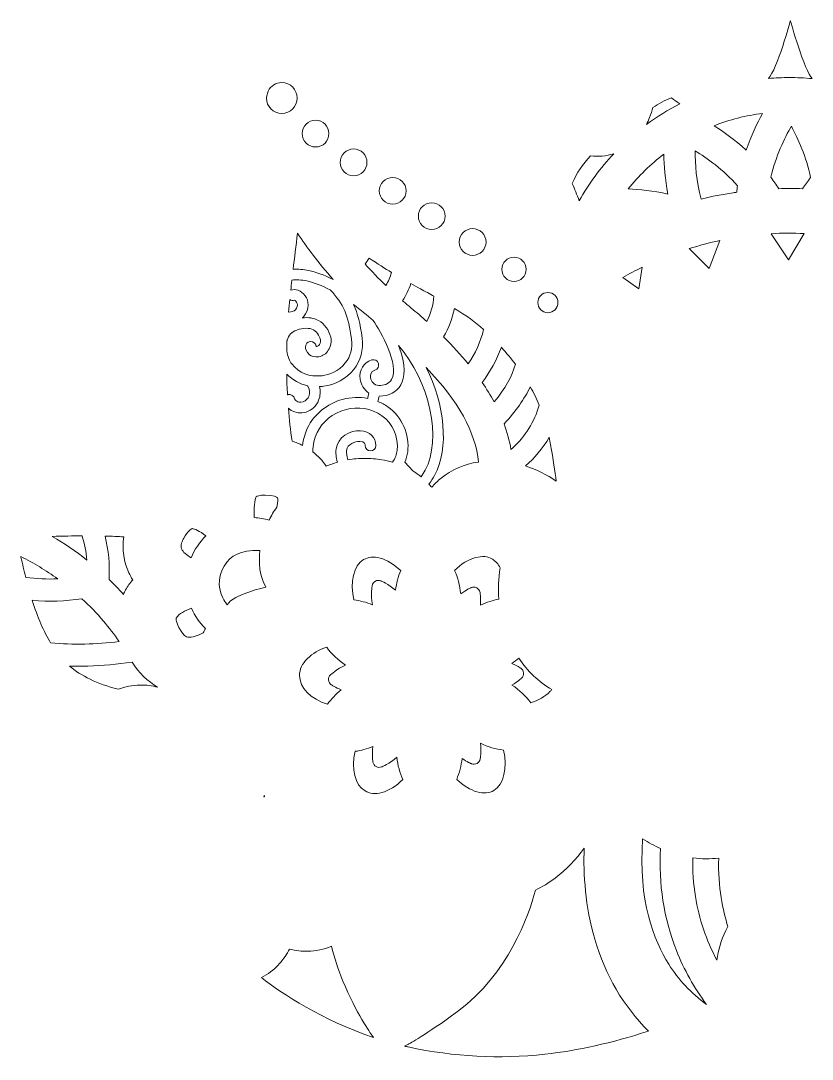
# Model space of a CAD drawing. Header units: millimetres. Extents: x -1360 to 498, y -485 to 609.
# Drawn here: x -1311.9 to -1104.4, y -429.6 to -157.2 of the extents above; entities that cross this region are included whole.
import ezdxf

# ---------------------------------------------------------------- set-up
doc = ezdxf.new("R2010")
doc.units = ezdxf.units.MM
doc.header["$MEASUREMENT"] = 0
doc.layers.add('Layer 6', color=7, linetype='Continuous')

msp = doc.modelspace()

# ---------------------------------------------------------------- linework, layer by layer
at = {"layer": 'Layer 6', "lineweight": 0}
for points, knots in [([(-1110.42, -172.12), (-1112.21, -172.12), (-1114.02, -172.2), (-1115.81, -172.35), (-1113.56, -169.94), (-1110.09, -157.23), (-1110.09, -157.23), (-1110.09, -157.23), (-1106.37, -170.43), (-1104.37, -172.41), (-1106.38, -172.22), (-1108.4, -172.12), (-1110.42, -172.12)], [0, 0, 0, 0, 1, 1, 1, 2, 2, 2, 3, 3, 3, 4, 4, 4, 4]), ([(-1247.48, -177.27), (-1247.48, -177.27), (-1247.06, -175.69), (-1247.06, -175.69), (-1246.38, -174.33), (-1244.97, -173.45), (-1243.46, -173.45), (-1241.23, -173.45), (-1239.42, -175.26), (-1239.42, -177.49), (-1239.42, -179.72), (-1241.23, -181.53), (-1243.46, -181.53), (-1245.68, -181.53), (-1247.49, -179.72), (-1247.49, -177.49), (-1247.49, -177.42), (-1247.49, -177.34), (-1247.48, -177.27)], [0, 0, 0, 0, 1, 1, 1, 2, 2, 2, 3, 3, 3, 4, 4, 4, 5, 5, 5, 6, 6, 6, 6]), ([(-1147, -182.57), (-1146.66, -181.69), (-1146.38, -180.82), (-1146.15, -179.95), (-1144.63, -178.96), (-1143, -178.11), (-1141.3, -177.41), (-1140.54, -178), (-1139.81, -178.53), (-1139.1, -179.02), (-1142.16, -180.59), (-1145.08, -182.4), (-1147.84, -184.44), (-1147.53, -183.84), (-1147.25, -183.22), (-1147, -182.57)], [0, 0, 0, 0, 1, 1, 1, 2, 2, 2, 3, 3, 3, 4, 4, 4, 5, 5, 5, 5]), ([(-1121.69, -191.12), (-1124.62, -188.46), (-1127.57, -186.34), (-1130.09, -184.75), (-1126.01, -183.16), (-1121.76, -182.07), (-1117.38, -181.51), (-1118.83, -184.11), (-1120.4, -187.38), (-1121.69, -191.12)], [0, 0, 0, 0, 1, 1, 1, 2, 2, 2, 3, 3, 3, 3]), ([(-1234.61, -183.3), (-1232.67, -183.3), (-1231.1, -184.88), (-1231.1, -186.81), (-1231.1, -188.75), (-1232.67, -190.32), (-1234.61, -190.32), (-1236.54, -190.32), (-1238.11, -188.75), (-1238.11, -186.81), (-1238.11, -184.88), (-1236.54, -183.3), (-1234.61, -183.3)], [0, 0, 0, 0, 1, 1, 1, 2, 2, 2, 3, 3, 3, 4, 4, 4, 4]), ([(-1106.88, -201.27), (-1108.02, -201.23), (-1109.16, -201.21), (-1110.3, -201.21), (-1111.25, -201.21), (-1112.21, -201.23), (-1113.16, -201.26), (-1113.79, -200.24), (-1114.48, -199.23), (-1115.21, -198.25), (-1113.94, -192.79), (-1111.67, -188.06), (-1109.84, -184.86), (-1108.09, -188.1), (-1105.93, -192.88), (-1104.79, -198.36), (-1105.53, -199.31), (-1106.23, -200.28), (-1106.88, -201.27)], [0, 0, 0, 0, 1, 1, 1, 2, 2, 2, 3, 3, 3, 4, 4, 4, 5, 5, 5, 6, 6, 6, 6]), ([(-1224.63, -190.85), (-1222.7, -190.85), (-1221.13, -192.43), (-1221.13, -194.36), (-1221.13, -196.29), (-1222.7, -197.87), (-1224.63, -197.87), (-1226.57, -197.87), (-1228.14, -196.29), (-1228.14, -194.36), (-1228.14, -192.43), (-1226.57, -190.85), (-1224.63, -190.85)], [0, 0, 0, 0, 1, 1, 1, 2, 2, 2, 3, 3, 3, 4, 4, 4, 4]), ([(-1162.49, -192.66), (-1160.41, -192.93), (-1158.38, -192.74), (-1156.43, -192.09), (-1159.91, -195.81), (-1162.95, -199.94), (-1165.46, -204.42), (-1166.08, -202.87), (-1166.69, -201.36), (-1167.28, -199.89), (-1166.16, -197.21), (-1164.52, -194.73), (-1162.49, -192.66)], [0, 0, 0, 0, 1, 1, 1, 2, 2, 2, 3, 3, 3, 4, 4, 4, 4]), ([(-1143.3, -192.2), (-1143.25, -195.17), (-1142.98, -198.78), (-1142.23, -202.66), (-1146.11, -201.81), (-1149.73, -201.46), (-1152.64, -201.34), (-1149.9, -197.92), (-1146.77, -194.86), (-1143.3, -192.2)], [0, 0, 0, 0, 1, 1, 1, 2, 2, 2, 3, 3, 3, 3]), ([(-1124.17, -202.19), (-1124.47, -202.23), (-1124.77, -202.28), (-1125.06, -202.32), (-1127.87, -202.74), (-1130.71, -203.3), (-1133.51, -203.98), (-1134.73, -199.3), (-1135.09, -194.85), (-1135.1, -191.31), (-1131.96, -193.24), (-1127.7, -196.29), (-1123.97, -200.48), (-1124.04, -201.04), (-1124.11, -201.62), (-1124.17, -202.19)], [0, 0, 0, 0, 1, 1, 1, 2, 2, 2, 3, 3, 3, 4, 4, 4, 5, 5, 5, 5]), ([(-1214.38, -198.32), (-1212.45, -198.32), (-1210.87, -199.89), (-1210.87, -201.83), (-1210.87, -203.76), (-1212.45, -205.33), (-1214.38, -205.33), (-1216.31, -205.33), (-1217.89, -203.76), (-1217.89, -201.83), (-1217.89, -199.89), (-1216.31, -198.32), (-1214.38, -198.32)], [0, 0, 0, 0, 1, 1, 1, 2, 2, 2, 3, 3, 3, 4, 4, 4, 4]), ([(-1204.15, -204.95), (-1202.21, -204.95), (-1200.64, -206.53), (-1200.64, -208.46), (-1200.64, -210.4), (-1202.21, -211.97), (-1204.15, -211.97), (-1206.08, -211.97), (-1207.65, -210.4), (-1207.65, -208.46), (-1207.65, -206.53), (-1206.08, -204.95), (-1204.15, -204.95)], [0, 0, 0, 0, 1, 1, 1, 2, 2, 2, 3, 3, 3, 4, 4, 4, 4]), ([(-1193.42, -211.74), (-1191.48, -211.74), (-1189.91, -213.31), (-1189.91, -215.25), (-1189.91, -217.18), (-1191.48, -218.75), (-1193.42, -218.75), (-1195.35, -218.75), (-1196.93, -217.18), (-1196.93, -215.25), (-1196.93, -213.31), (-1195.35, -211.74), (-1193.42, -211.74)], [0, 0, 0, 0, 1, 1, 1, 2, 2, 2, 3, 3, 3, 4, 4, 4, 4]), ([(-1239.34, -212.96), (-1236.92, -216.57), (-1233.84, -220.7), (-1230.02, -225.07), (-1232.46, -223.85), (-1234.61, -223.09), (-1236.37, -222.73), (-1237.84, -222.43), (-1239.22, -222.32), (-1240.48, -222.39), (-1240.14, -219.48), (-1239.75, -216.22), (-1239.34, -212.96)], [0, 0, 0, 0, 1, 1, 1, 2, 2, 2, 3, 3, 3, 4, 4, 4, 4]), ([(-1128.62, -214.87), (-1128.62, -214.87), (-1131.41, -222.2), (-1131.41, -222.2), (-1131.41, -222.2), (-1136.63, -216.98), (-1136.63, -216.98), (-1133.99, -216.15), (-1131.31, -215.44), (-1128.62, -214.87)], [0, 0, 0, 0, 1, 1, 1, 2, 2, 2, 3, 3, 3, 3]), ([(-1110.62, -219.88), (-1110.62, -219.88), (-1115.11, -213.06), (-1115.11, -213.06), (-1112.24, -212.9), (-1109.36, -212.89), (-1106.49, -213.02), (-1106.49, -213.02), (-1110.62, -219.88), (-1110.62, -219.88)], [0, 0, 0, 0, 1, 1, 1, 2, 2, 2, 3, 3, 3, 3]), ([(-1220.58, -219.44), (-1218.31, -220.96), (-1216.33, -222.23), (-1214.68, -223.23), (-1215.06, -224.42), (-1215.55, -225.57), (-1216.14, -226.67), (-1218.03, -224.85), (-1219.87, -222.97), (-1221.63, -221.03), (-1221.26, -220.52), (-1220.91, -219.98), (-1220.58, -219.44)], [0, 0, 0, 0, 1, 1, 1, 2, 2, 2, 3, 3, 3, 4, 4, 4, 4]), ([(-1182.57, -219.21), (-1180.8, -219.21), (-1179.37, -220.65), (-1179.37, -222.41), (-1179.37, -224.18), (-1180.8, -225.62), (-1182.57, -225.62), (-1184.34, -225.62), (-1185.78, -224.18), (-1185.78, -222.41), (-1185.78, -220.65), (-1184.34, -219.21), (-1182.57, -219.21)], [0, 0, 0, 0, 1, 1, 1, 2, 2, 2, 3, 3, 3, 4, 4, 4, 4]), ([(-1148.97, -221.88), (-1148.97, -221.88), (-1149.86, -227.53), (-1149.86, -227.53), (-1149.86, -227.53), (-1154.01, -224.53), (-1154.01, -224.53), (-1152.38, -223.6), (-1150.69, -222.71), (-1148.97, -221.88)], [0, 0, 0, 0, 1, 1, 1, 2, 2, 2, 3, 3, 3, 3]), ([(-1225.18, -240.76), (-1224.88, -243.15), (-1225.42, -245.23), (-1226.8, -246.96), (-1228.53, -249.14), (-1231.05, -250.12), (-1232.85, -250.31), (-1236.33, -250.67), (-1238.8, -249.71), (-1240.86, -247.18), (-1241.4, -246.52), (-1241.96, -245.21), (-1242.17, -243.78), (-1242.15, -242.92), (-1242.13, -242.05), (-1242.1, -241.18), (-1242.08, -241.11), (-1242.07, -241.05), (-1242.05, -240.98), (-1241.68, -239.67), (-1240.86, -238.81), (-1239.56, -238.35), (-1237.74, -237.72), (-1236.26, -237.7), (-1235.16, -238.3), (-1233.9, -238.99), (-1233.46, -240.33), (-1233.33, -240.87), (-1233.27, -241.13), (-1233.31, -241.69), (-1233.59, -242.13), (-1233.82, -242.47), (-1234.08, -242.56), (-1234.26, -242.59), (-1234.36, -242.61), (-1234.43, -242.61), (-1234.47, -242.61), (-1234.47, -242.61), (-1234.47, -242.61), (-1234.47, -242.61), (-1234.54, -241.84), (-1235.21, -241.27), (-1235.98, -241.33), (-1236.75, -241.39), (-1237.32, -242.06), (-1237.26, -242.83), (-1237.24, -243.04), (-1237.11, -244.13), (-1236.17, -244.84), (-1235.72, -245.19), (-1234.94, -245.55), (-1233.75, -245.33), (-1232.71, -245.14), (-1231.85, -244.56), (-1231.26, -243.65), (-1230.61, -242.65), (-1230.36, -241.31), (-1230.62, -240.23), (-1231.07, -238.31), (-1232.24, -236.71), (-1233.82, -235.85), (-1235.06, -235.17), (-1236.5, -234.95), (-1238.11, -235.15), (-1238, -235.05), (-1237.9, -234.95), (-1237.8, -234.84), (-1235.99, -232.78), (-1236.38, -230.64), (-1237.36, -229.32), (-1238.35, -227.97), (-1239.93, -227.39), (-1241.11, -227.91), (-1241.02, -227.09), (-1240.92, -226.2), (-1240.81, -225.23), (-1239.66, -225.1), (-1238.35, -225.18), (-1236.93, -225.47), (-1234.96, -225.87), (-1232.87, -226.69), (-1230.74, -227.8), (-1227.24, -231.54), (-1225.98, -234.48), (-1225.18, -240.76)], [0, 0, 0, 0, 1, 1, 1, 2, 2, 2, 3, 3, 3, 4, 4, 4, 5, 5, 5, 6, 6, 6, 7, 7, 7, 8, 8, 8, 9, 9, 9, 10, 10, 10, 11, 11, 11, 12, 12, 12, 13, 13, 13, 14, 14, 14, 15, 15, 15, 16, 16, 16, 17, 17, 17, 18, 18, 18, 19, 19, 19, 20, 20, 20, 21, 21, 21, 22, 22, 22, 23, 23, 23, 24, 24, 24, 25, 25, 25, 26, 26, 26, 27, 27, 27, 28, 28, 28, 28]), ([(-1209.59, -226.14), (-1208.79, -226.59), (-1207.97, -227.04), (-1207.11, -227.51), (-1205.85, -228.21), (-1204.68, -228.85), (-1203.56, -229.48), (-1203.77, -231.79), (-1204.4, -234.02), (-1205.42, -236.06), (-1206.75, -234.88), (-1208.11, -233.71), (-1209.51, -232.56), (-1210.26, -231.95), (-1211, -231.32), (-1211.77, -230.66), (-1210.9, -229.23), (-1210.17, -227.72), (-1209.59, -226.14)], [0, 0, 0, 0, 1, 1, 1, 2, 2, 2, 3, 3, 3, 4, 4, 4, 5, 5, 5, 6, 6, 6, 6]), ([(-1173.68, -228.48), (-1172.22, -228.48), (-1171.04, -229.67), (-1171.04, -231.13), (-1171.04, -232.59), (-1172.22, -233.78), (-1173.68, -233.78), (-1175.14, -233.78), (-1176.33, -232.59), (-1176.33, -231.13), (-1176.33, -229.67), (-1175.14, -228.48), (-1173.68, -228.48)], [0, 0, 0, 0, 1, 1, 1, 2, 2, 2, 3, 3, 3, 4, 4, 4, 4]), ([(-1241.66, -233.63), (-1241.57, -232.53), (-1241.47, -231.42), (-1241.36, -230.31), (-1241.01, -230.56), (-1240.57, -230.65), (-1240.15, -230.52), (-1239.96, -230.6), (-1239.57, -230.88), (-1239.4, -231.35), (-1239.22, -231.86), (-1239.38, -232.41), (-1239.9, -232.99), (-1240.28, -233.42), (-1240.93, -233.64), (-1241.66, -233.63)], [0, 0, 0, 0, 1, 1, 1, 2, 2, 2, 3, 3, 3, 4, 4, 4, 5, 5, 5, 5]), ([(-1240.97, -259.42), (-1239.84, -260.09), (-1238.47, -260.23), (-1237.11, -259.84), (-1235.61, -259.4), (-1234.4, -258.27), (-1233.8, -256.75), (-1233.34, -255.6), (-1233.28, -254.33), (-1233.6, -253.15), (-1233.26, -253.14), (-1232.91, -253.12), (-1232.56, -253.08), (-1229.55, -252.77), (-1226.51, -251.09), (-1224.61, -248.7), (-1222.78, -246.39), (-1222.02, -243.52), (-1222.42, -240.41), (-1222.88, -236.72), (-1223.53, -234.02), (-1224.63, -231.67), (-1222.85, -232.97), (-1221.11, -234.39), (-1219.46, -235.84), (-1217.58, -238.79), (-1212.5, -247.4), (-1214.69, -251.31), (-1215.42, -252.63), (-1216.88, -252.88), (-1217.98, -252.85), (-1219.28, -252.82), (-1220.02, -251.8), (-1220.16, -250.8), (-1220.21, -250.43), (-1220.29, -249.21), (-1219.05, -248.82), (-1218.31, -248.59), (-1217.91, -247.8), (-1218.14, -247.07), (-1218.37, -246.33), (-1219.16, -245.93), (-1219.89, -246.16), (-1222.04, -246.84), (-1223.25, -248.86), (-1222.92, -251.19), (-1222.73, -252.55), (-1221.95, -254), (-1220.64, -254.86), (-1220.74, -255.41), (-1220.85, -255.92), (-1220.94, -256.26), (-1223.08, -255.84), (-1225.32, -255.92), (-1227.54, -256.53), (-1231.6, -257.64), (-1235.02, -260.43), (-1236.71, -264), (-1237.38, -265.44), (-1237.81, -266.99), (-1238.02, -268.59), (-1238.89, -268.15), (-1239.81, -267.77), (-1240.78, -267.46), (-1241.19, -264.61), (-1241.5, -261.74), (-1241.73, -258.83), (-1241.5, -259.05), (-1241.25, -259.25), (-1240.97, -259.42)], [0, 0, 0, 0, 1, 1, 1, 2, 2, 2, 3, 3, 3, 4, 4, 4, 5, 5, 5, 6, 6, 6, 7, 7, 7, 8, 8, 8, 9, 9, 9, 10, 10, 10, 11, 11, 11, 12, 12, 12, 13, 13, 13, 14, 14, 14, 15, 15, 15, 16, 16, 16, 17, 17, 17, 18, 18, 18, 19, 19, 19, 20, 20, 20, 21, 21, 21, 22, 22, 22, 23, 23, 23, 23]), ([(-1190.53, -238.18), (-1191.35, -241.4), (-1192.72, -244.48), (-1194.56, -247.22), (-1196.49, -244.87), (-1198.67, -242.49), (-1201.07, -240.13), (-1199.7, -237.81), (-1198.72, -235.27), (-1198.18, -232.64), (-1195.12, -234.54), (-1192.68, -236.31), (-1190.53, -238.18)], [0, 0, 0, 0, 1, 1, 1, 2, 2, 2, 3, 3, 3, 4, 4, 4, 4]), ([(-1215.63, -258.48), (-1216.47, -257.91), (-1217.35, -257.44), (-1218.26, -257.06), (-1218.15, -256.68), (-1218.04, -256.22), (-1217.94, -255.64), (-1215.35, -255.67), (-1213.34, -254.62), (-1212.25, -252.67), (-1211.22, -250.83), (-1210.75, -247.68), (-1212.84, -242.4), (-1204.75, -251.58), (-1201.42, -267.03), (-1205.86, -275.1), (-1206.19, -275.71), (-1206.56, -276.27), (-1206.93, -276.81), (-1207.63, -276.24), (-1208.35, -275.73), (-1209.12, -275.26), (-1209.12, -275.26), (-1211.22, -272.99), (-1211.22, -272.99), (-1210.85, -272.15), (-1210.59, -271.25), (-1210.45, -270.28), (-1209.85, -265.9), (-1212.02, -260.94), (-1215.63, -258.48)], [0, 0, 0, 0, 1, 1, 1, 2, 2, 2, 3, 3, 3, 4, 4, 4, 5, 5, 5, 6, 6, 6, 7, 7, 7, 8, 8, 8, 9, 9, 9, 10, 10, 10, 10]), ([(-1185.89, -242.83), (-1184.53, -244.36), (-1183.31, -245.83), (-1182.21, -247.28), (-1183.09, -250.49), (-1184.92, -253.75), (-1187.78, -257.19), (-1188.7, -255.48), (-1189.75, -253.77), (-1190.91, -252.07), (-1188.79, -249.28), (-1187.09, -246.14), (-1185.89, -242.83)], [0, 0, 0, 0, 1, 1, 1, 2, 2, 2, 3, 3, 3, 4, 4, 4, 4]), ([(-1241.78, -255.27), (-1241.85, -255.29), (-1241.91, -255.31), (-1241.97, -255.33), (-1242.07, -253.53), (-1242.14, -251.72), (-1242.17, -249.89), (-1240.61, -251.48), (-1238.79, -252.48), (-1236.69, -252.92), (-1236.66, -253.02), (-1236.62, -253.12), (-1236.56, -253.22), (-1236.13, -253.96), (-1236.06, -254.9), (-1236.39, -255.73), (-1236.56, -256.15), (-1236.97, -256.89), (-1237.9, -257.16), (-1238.67, -257.39), (-1239.22, -257.21), (-1239.54, -257.02), (-1239.89, -256.81), (-1240.09, -256.52), (-1240.12, -256.34), (-1240.29, -255.59), (-1241.03, -255.11), (-1241.78, -255.27)], [0, 0, 0, 0, 1, 1, 1, 2, 2, 2, 3, 3, 3, 4, 4, 4, 5, 5, 5, 6, 6, 6, 7, 7, 7, 8, 8, 8, 9, 9, 9, 9]), ([(-1203.41, -276.44), (-1199.51, -269.36), (-1200.71, -257.76), (-1205.61, -248.19), (-1197.18, -256.91), (-1192.58, -265.2), (-1191.91, -272.94), (-1195.64, -273.52), (-1198.99, -274.96), (-1201.68, -277.17), (-1202.57, -277.9), (-1203.4, -278.69), (-1204.16, -279.55), (-1204.4, -279.27), (-1204.64, -279), (-1204.88, -278.74), (-1204.36, -278.02), (-1203.86, -277.26), (-1203.41, -276.44)], [0, 0, 0, 0, 1, 1, 1, 2, 2, 2, 3, 3, 3, 4, 4, 4, 5, 5, 5, 6, 6, 6, 6]), ([(-1175.93, -258.01), (-1177.27, -262.44), (-1179.65, -266.28), (-1182.83, -269.15), (-1183, -269.31), (-1183.18, -269.47), (-1183.37, -269.62), (-1183.74, -267.41), (-1184.34, -265.19), (-1185.16, -262.96), (-1182.1, -259.65), (-1179.83, -256.43), (-1178.29, -253.2), (-1177.39, -254.78), (-1176.61, -256.37), (-1175.93, -258.01)], [0, 0, 0, 0, 1, 1, 1, 2, 2, 2, 3, 3, 3, 4, 4, 4, 5, 5, 5, 5]), ([(-1222.8, -264.73), (-1225.6, -264.57), (-1228.85, -266.37), (-1229.23, -269.59), (-1229.33, -270.46), (-1229.24, -271.69), (-1228.86, -272.99), (-1229.87, -273.28), (-1230.87, -273.63), (-1231.84, -274.04), (-1232.77, -272.6), (-1233.96, -271.33), (-1235.35, -270.27), (-1235.3, -268.49), (-1234.92, -266.76), (-1234.18, -265.19), (-1232.84, -262.35), (-1230.08, -260.12), (-1226.8, -259.22), (-1223.44, -258.3), (-1220.03, -258.86), (-1217.2, -260.79), (-1214.42, -262.68), (-1212.75, -266.51), (-1213.22, -269.89), (-1213.35, -270.84), (-1213.69, -271.95), (-1214.43, -272.97), (-1215.34, -272.71), (-1216.28, -272.51), (-1217.25, -272.35), (-1218.73, -272.11), (-1220.22, -271.99), (-1221.68, -271.99), (-1223.19, -271.99), (-1224.68, -272.12), (-1226.14, -272.37), (-1226.44, -271.45), (-1226.53, -270.55), (-1226.46, -269.91), (-1226.26, -268.25), (-1224.27, -267.44), (-1222.97, -267.52), (-1221.61, -267.6), (-1221.61, -268.37), (-1221.61, -268.63), (-1221.61, -269.4), (-1220.99, -270.02), (-1220.22, -270.03), (-1219.45, -270.03), (-1218.82, -269.41), (-1218.82, -268.63), (-1218.82, -266.44), (-1220.42, -264.88), (-1222.8, -264.73)], [0, 0, 0, 0, 1, 1, 1, 2, 2, 2, 3, 3, 3, 4, 4, 4, 5, 5, 5, 6, 6, 6, 7, 7, 7, 8, 8, 8, 9, 9, 9, 10, 10, 10, 11, 11, 11, 12, 12, 12, 13, 13, 13, 14, 14, 14, 15, 15, 15, 16, 16, 16, 17, 17, 17, 18, 18, 18, 18]), ([(-1179.59, -273.98), (-1177.16, -271.91), (-1175.04, -269.36), (-1173.35, -266.45), (-1173.21, -267.1), (-1173.08, -267.78), (-1172.96, -268.46), (-1172.32, -272.15), (-1171.83, -275.47), (-1171.5, -277.95), (-1173.93, -276.23), (-1176.67, -274.89), (-1179.59, -273.98)], [0, 0, 0, 0, 1, 1, 1, 2, 2, 2, 3, 3, 3, 4, 4, 4, 4]), ([(-1250.22, -282.05), (-1249.97, -281.91), (-1249.23, -281.63), (-1247.9, -281.62), (-1247.9, -281.62), (-1247.81, -281.62), (-1247.81, -281.62), (-1245.55, -281.62), (-1244.69, -282.16), (-1244.6, -282.29), (-1244.5, -282.47), (-1244.36, -283.3), (-1244.78, -284.78), (-1245.55, -285.89), (-1246.22, -287.03), (-1246.78, -288.19), (-1248.06, -287.82), (-1249.38, -287.59), (-1250.73, -287.53), (-1250.8, -285.05), (-1250.56, -282.85), (-1250.22, -282.05)], [0, 0, 0, 0, 1, 1, 1, 2, 2, 2, 3, 3, 3, 4, 4, 4, 5, 5, 5, 6, 6, 6, 7, 7, 7, 7]), ([(-1267.25, -298.04), (-1268.5, -297.34), (-1269.37, -296.53), (-1269.72, -295.73), (-1270.12, -294.8), (-1269.56, -293.57), (-1269.19, -292.91), (-1268.12, -291.04), (-1267.2, -290.41), (-1266.93, -290.41), (-1266.93, -290.41), (-1266.89, -290.41), (-1266.89, -290.41), (-1266.4, -290.42), (-1265.06, -291.02), (-1263.34, -292.3), (-1265.02, -293.92), (-1266.36, -295.89), (-1267.25, -298.04)], [0, 0, 0, 0, 1, 1, 1, 2, 2, 2, 3, 3, 3, 4, 4, 4, 5, 5, 5, 6, 6, 6, 6]), ([(-1295.84, -292.32), (-1295.19, -294.4), (-1294.77, -296.51), (-1294.58, -298.64), (-1297.46, -296.35), (-1300.5, -294.27), (-1303.64, -292.43), (-1300.87, -292.36), (-1298.26, -292.32), (-1295.84, -292.32)], [0, 0, 0, 0, 1, 1, 1, 2, 2, 2, 3, 3, 3, 3]), ([(-1284.91, -292.57), (-1285.38, -295.85), (-1284.92, -299.08), (-1283.55, -302.01), (-1283.26, -302.63), (-1282.93, -303.24), (-1282.56, -303.82), (-1283.27, -304.64), (-1283.88, -305.53), (-1284.41, -306.47), (-1284.62, -306.85), (-1284.82, -307.25), (-1284.99, -307.64), (-1286.2, -306.3), (-1287.46, -304.99), (-1288.76, -303.73), (-1288.52, -299.86), (-1288.87, -296.05), (-1289.81, -292.37), (-1288, -292.41), (-1286.37, -292.48), (-1284.91, -292.57)], [0, 0, 0, 0, 1, 1, 1, 2, 2, 2, 3, 3, 3, 4, 4, 4, 5, 5, 5, 6, 6, 6, 7, 7, 7, 7]), ([(-1257.83, -310.35), (-1257.83, -310.35), (-1261.83, -305.56), (-1258.59, -300.24), (-1256.8, -297.31), (-1254.44, -296.12), (-1249.23, -296.12), (-1249.23, -296.12), (-1249.99, -302.11), (-1247.65, -305.76), (-1247.65, -305.76), (-1256.1, -307.65), (-1257.83, -310.35)], [0, 0, 0, 0, 1, 1, 1, 2, 2, 2, 3, 3, 3, 4, 4, 4, 4]), ([(-1311.87, -297.89), (-1311.88, -297.83), (-1311.9, -297.77), (-1311.91, -297.72), (-1308.53, -299.4), (-1305.29, -301.37), (-1302.23, -303.59), (-1305.02, -303.69), (-1307.82, -303.57), (-1310.59, -303.2), (-1311.04, -301.43), (-1311.45, -299.68), (-1311.87, -297.89)], [0, 0, 0, 0, 1, 1, 1, 2, 2, 2, 3, 3, 3, 4, 4, 4, 4]), ([(-1219.71, -310.35), (-1221.32, -309.71), (-1222.94, -309.3), (-1224.56, -309.12), (-1225.64, -304.49), (-1224.62, -300.06), (-1222.01, -298.53), (-1220.83, -297.83), (-1219.32, -297.7), (-1217.65, -298.15), (-1215.87, -298.64), (-1213.96, -299.81), (-1212.28, -301.43), (-1212.95, -303.01), (-1213.4, -304.72), (-1213.65, -306.55), (-1215.55, -304.94), (-1217.37, -304.16), (-1217.49, -304.11), (-1217.96, -303.92), (-1218.49, -303.95), (-1218.93, -304.19), (-1219.37, -304.43), (-1219.68, -304.87), (-1219.77, -305.37), (-1219.79, -305.5), (-1220.15, -307.67), (-1219.71, -310.35)], [0, 0, 0, 0, 1, 1, 1, 2, 2, 2, 3, 3, 3, 4, 4, 4, 5, 5, 5, 6, 6, 6, 7, 7, 7, 8, 8, 8, 9, 9, 9, 9]), ([(-1192.63, -297.99), (-1190.95, -297.54), (-1189.44, -297.68), (-1188.25, -298.39), (-1187.41, -298.89), (-1186.71, -299.69), (-1186.2, -300.72), (-1186.63, -303.45), (-1186.74, -306.19), (-1186.53, -308.91), (-1188.13, -309.2), (-1189.74, -309.72), (-1191.34, -310.46), (-1191.23, -308.57), (-1191.47, -307.2), (-1191.48, -307.12), (-1191.57, -306.62), (-1191.88, -306.19), (-1192.33, -305.95), (-1192.58, -305.81), (-1192.85, -305.75), (-1193.12, -305.75), (-1193.34, -305.75), (-1193.56, -305.79), (-1193.77, -305.88), (-1193.85, -305.91), (-1195.07, -306.44), (-1196.55, -307.52), (-1196.77, -305.29), (-1197.3, -303.23), (-1198.14, -301.36), (-1196.43, -299.68), (-1194.46, -298.47), (-1192.63, -297.99)], [0, 0, 0, 0, 1, 1, 1, 2, 2, 2, 3, 3, 3, 4, 4, 4, 5, 5, 5, 6, 6, 6, 7, 7, 7, 8, 8, 8, 9, 9, 9, 10, 10, 10, 11, 11, 11, 11]), ([(-1304.07, -320.38), (-1305.92, -317.34), (-1307.49, -313.73), (-1308.91, -309.21), (-1304.54, -309.59), (-1300.17, -309.45), (-1295.88, -308.78), (-1293.85, -310.65), (-1291.96, -312.62), (-1290.23, -314.66), (-1288.79, -316.35), (-1287.41, -318.15), (-1286.11, -320.03), (-1292.14, -320.76), (-1298.17, -320.88), (-1304.07, -320.38)], [0, 0, 0, 0, 1, 1, 1, 2, 2, 2, 3, 3, 3, 4, 4, 4, 5, 5, 5, 5]), ([(-1264.06, -317.75), (-1265.52, -318.54), (-1267.02, -318.96), (-1268.07, -318.87), (-1268.53, -318.83), (-1269.3, -318.32), (-1270.06, -317.02), (-1271.2, -315.08), (-1271.19, -314.04), (-1271.13, -313.85), (-1270.5, -312.73), (-1268.79, -311.86), (-1267.12, -311.31), (-1266.26, -313.29), (-1265.03, -315.08), (-1263.49, -316.61), (-1263.69, -316.98), (-1263.88, -317.36), (-1264.06, -317.75)], [0, 0, 0, 0, 1, 1, 1, 2, 2, 2, 3, 3, 3, 4, 4, 4, 5, 5, 5, 6, 6, 6, 6]), ([(-1231.21, -330.1), (-1231.17, -330.6), (-1230.9, -331.06), (-1230.49, -331.35), (-1230.42, -331.39), (-1229.43, -332.06), (-1227.88, -332.69), (-1229.29, -333.82), (-1230.49, -335.09), (-1231.47, -336.47), (-1235.86, -335.1), (-1238.83, -332.1), (-1238.82, -328.92), (-1238.82, -327.35), (-1238.1, -325.81), (-1236.73, -324.45), (-1235.45, -323.18), (-1233.69, -322.15), (-1231.69, -321.51), (-1230.39, -323.27), (-1228.74, -324.84), (-1226.75, -326.19), (-1229.09, -327.28), (-1230.59, -328.67), (-1230.69, -328.75), (-1231.06, -329.1), (-1231.25, -329.59), (-1231.21, -330.1)], [0, 0, 0, 0, 1, 1, 1, 2, 2, 2, 3, 3, 3, 4, 4, 4, 5, 5, 5, 6, 6, 6, 7, 7, 7, 8, 8, 8, 9, 9, 9, 9]), ([(-1276.05, -331.99), (-1277.49, -331.61), (-1278.94, -331.42), (-1280.39, -331.42), (-1280.49, -331.42), (-1280.59, -331.42), (-1280.67, -331.42), (-1282.62, -331.46), (-1284.55, -331.84), (-1286.4, -332.55), (-1291.88, -331.07), (-1296.15, -329.02), (-1299.13, -326.44), (-1297.53, -326.48), (-1295.92, -326.48), (-1294.32, -326.44), (-1290.49, -326.34), (-1286.6, -326), (-1282.74, -325.41), (-1280.94, -328.23), (-1278.65, -330.46), (-1276.03, -331.94), (-1276.03, -331.94), (-1276.05, -331.99), (-1276.05, -331.99)], [0, 0, 0, 0, 1, 1, 1, 2, 2, 2, 3, 3, 3, 4, 4, 4, 5, 5, 5, 6, 6, 6, 7, 7, 7, 8, 8, 8, 8]), ([(-1180.07, -328.26), (-1180.11, -327.76), (-1180.37, -327.3), (-1180.79, -327.01), (-1180.86, -326.97), (-1181.75, -326.37), (-1183.15, -325.77), (-1182.51, -325.32), (-1181.9, -324.85), (-1181.34, -324.35), (-1179.06, -327.75), (-1176.1, -330.57), (-1172.65, -332.61), (-1172.81, -332.79), (-1172.97, -332.97), (-1173.14, -333.14), (-1174.42, -334.41), (-1176.19, -335.44), (-1178.19, -336.08), (-1179.48, -334.33), (-1181.13, -332.77), (-1183.11, -331.42), (-1181.59, -330.53), (-1180.65, -329.66), (-1180.59, -329.61), (-1180.22, -329.26), (-1180.03, -328.77), (-1180.07, -328.26)], [0, 0, 0, 0, 1, 1, 1, 2, 2, 2, 3, 3, 3, 4, 4, 4, 5, 5, 5, 6, 6, 6, 7, 7, 7, 8, 8, 8, 9, 9, 9, 9]), ([(-1217.24, -359.61), (-1218.92, -360.05), (-1220.44, -359.91), (-1221.63, -359.2), (-1224.29, -357.61), (-1225.3, -353.43), (-1224.23, -348.81), (-1222.69, -348.61), (-1221.13, -348.2), (-1219.58, -347.57), (-1219.84, -349.81), (-1219.56, -351.52), (-1219.55, -351.63), (-1219.46, -352.13), (-1219.16, -352.56), (-1218.72, -352.81), (-1218.27, -353.06), (-1217.74, -353.09), (-1217.28, -352.9), (-1217.15, -352.85), (-1215.25, -352.06), (-1213.29, -350.38), (-1213.05, -352.49), (-1212.53, -354.45), (-1211.74, -356.24), (-1213.45, -357.91), (-1215.41, -359.12), (-1217.24, -359.61)], [0, 0, 0, 0, 1, 1, 1, 2, 2, 2, 3, 3, 3, 4, 4, 4, 5, 5, 5, 6, 6, 6, 7, 7, 7, 8, 8, 8, 9, 9, 9, 9]), ([(-1196.19, -350.66), (-1194.85, -351.58), (-1193.78, -352.04), (-1193.71, -352.07), (-1193.24, -352.26), (-1192.71, -352.23), (-1192.27, -351.99), (-1191.83, -351.75), (-1191.52, -351.31), (-1191.43, -350.81), (-1191.41, -350.7), (-1191.12, -348.97), (-1191.37, -346.7), (-1189.36, -347.65), (-1187.33, -348.25), (-1185.32, -348.47), (-1184.24, -353.1), (-1185.26, -357.53), (-1187.86, -359.07), (-1189.04, -359.76), (-1190.55, -359.89), (-1192.22, -359.44), (-1194, -358.95), (-1195.92, -357.78), (-1197.6, -356.16), (-1196.89, -354.48), (-1196.42, -352.64), (-1196.19, -350.66)], [0, 0, 0, 0, 1, 1, 1, 2, 2, 2, 3, 3, 3, 4, 4, 4, 5, 5, 5, 6, 6, 6, 7, 7, 7, 8, 8, 8, 9, 9, 9, 9]), ([(-1248, -360.39), (-1248.02, -360.54), (-1248.05, -360.69), (-1248.07, -360.84), (-1248.1, -360.78), (-1248.13, -360.72), (-1248.17, -360.66), (-1248.17, -360.66), (-1248, -360.39), (-1248, -360.39)], [0, 0, 0, 0, 1, 1, 1, 2, 2, 2, 3, 3, 3, 3]), ([(-1142.01, -404.61), (-1142.01, -404.61), (-1142.01, -404.61), (-1142.01, -404.61), (-1145.87, -398.47), (-1150.06, -387.88), (-1148.83, -371.77), (-1147.29, -372.75), (-1145.72, -373.59), (-1144.13, -374.31), (-1144.71, -383.44), (-1143.27, -392.66), (-1139.96, -401.07), (-1137.99, -406.06), (-1135.32, -410.83), (-1132.08, -415.2), (-1136.12, -412.24), (-1139.44, -408.7), (-1142.01, -404.61)], [0, 0, 0, 0, 1, 1, 1, 2, 2, 2, 3, 3, 3, 4, 4, 4, 5, 5, 5, 6, 6, 6, 6]), ([(-1174.46, -428.23), (-1186.45, -429.55), (-1198.17, -428.94), (-1210.29, -426.34), (-1210.62, -426.27), (-1210.94, -426.2), (-1211.25, -426.13), (-1211.25, -426.13), (-1210.2, -425.58), (-1210.2, -425.58), (-1210.03, -425.49), (-1205.89, -423.34), (-1197.37, -417.01), (-1184.05, -407.12), (-1178.75, -392.03), (-1176.96, -385.24), (-1175.2, -384.37), (-1173.47, -383.3), (-1171.79, -382.03), (-1168.9, -379.84), (-1166.27, -377.12), (-1164.18, -374.2), (-1164.4, -381.02), (-1163.89, -389.51), (-1161.39, -398.06), (-1158.61, -407.54), (-1153.88, -415.64), (-1147.28, -422.17), (-1157.07, -425.33), (-1165.77, -427.26), (-1174.46, -428.23)], [0, 0, 0, 0, 1, 1, 1, 2, 2, 2, 3, 3, 3, 4, 4, 4, 5, 5, 5, 6, 6, 6, 7, 7, 7, 8, 8, 8, 9, 9, 9, 10, 10, 10, 10]), ([(-1127.01, -395.8), (-1128.25, -398.33), (-1129.03, -400.93), (-1129.35, -403.56), (-1132.15, -398.35), (-1134.08, -392.68), (-1135, -386.88), (-1135.54, -383.52), (-1135.76, -380.13), (-1135.67, -376.77), (-1133.38, -377.07), (-1131.11, -377.08), (-1128.88, -376.79), (-1129.13, -384.48), (-1127.79, -390.64), (-1126.48, -394.73), (-1126.48, -394.73), (-1127.01, -395.8), (-1127.01, -395.8)], [0, 0, 0, 0, 1, 1, 1, 2, 2, 2, 3, 3, 3, 4, 4, 4, 5, 5, 5, 6, 6, 6, 6]), ([(-1248.79, -408.16), (-1247.08, -407.26), (-1245.59, -406.13), (-1244.35, -404.8), (-1243.97, -404.46), (-1243.46, -403.81), (-1242.62, -402.59), (-1242.23, -402.02), (-1241.78, -401.32), (-1241.4, -400.65), (-1239.8, -401.08), (-1238.18, -401.29), (-1236.67, -401.25), (-1234.57, -401.21), (-1232.45, -400.76), (-1230.45, -399.91), (-1229.69, -402.92), (-1228.68, -405.99), (-1227.42, -409.07), (-1224.04, -417.3), (-1220.04, -422.98), (-1219.88, -423.21), (-1219.88, -423.21), (-1219.44, -423.84), (-1219.44, -423.84), (-1232.88, -419.37), (-1243.26, -412.41), (-1248.79, -408.16)], [0, 0, 0, 0, 1, 1, 1, 2, 2, 2, 3, 3, 3, 4, 4, 4, 5, 5, 5, 6, 6, 6, 7, 7, 7, 8, 8, 8, 9, 9, 9, 9])]:
    msp.add_open_spline(points, degree=3, knots=knots, dxfattribs=at)

doc.saveas('drawing.dxf')
